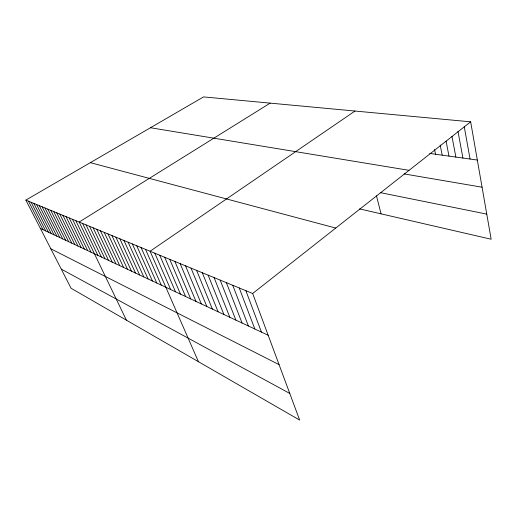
<?xml version="1.0" encoding="UTF-8"?>
<svg xmlns="http://www.w3.org/2000/svg" width="517" height="517" viewBox="0 0 517 517"><rect width="100%" height="100%" fill="white"/><g stroke="black" fill="none" stroke-linecap="round" stroke-linejoin="round"><path stroke-width="0.78" d="M470.657 121.825L203.556 96.912L25.85 200.098L252.664 293.482L470.657 121.825L491.15 239.229L359.599 208.9M355.011 111.039L150.079 251.243L198.45 361.719M270.171 103.122L79.159 222.045L126.4 320.165M429.692 153.439L477.327 160.044M150.466 127.738L409.057 170.339M404.184 173.925L482.07 187.206M380.835 192.738L486.768 214.109M90.326 162.655L335.746 228.062M40.397 228.443L268.174 335.262M50.834 248.8L279.07 364.627M61.264 269.124L289.766 393.431M25.85 200.098L71.081 288.26L299.66 420.088L252.664 293.482M28.461 201.171L43.047 229.69M33.799 203.368L48.469 232.236M31.11 202.263L45.742 230.957M36.52 204.493L51.241 233.529M39.286 205.63L54.046 234.847M42.084 206.781L56.889 236.179M47.816 209.139L62.699 238.906M44.927 207.957L59.778 237.536M50.744 210.348L65.672 240.302M53.71 211.569L68.683 241.71M56.728 212.81L71.74 243.145M59.785 214.07L74.842 244.599M62.893 215.35L77.983 246.073M69.252 217.967L84.42 249.091M66.047 216.649L81.182 247.572M72.503 219.305L87.709 250.635M75.805 220.669L91.05 252.206M82.565 223.447L97.887 255.411M86.029 224.876L101.39 257.052M89.551 226.323L104.945 258.713M93.125 227.797L108.551 260.406M96.757 229.296L112.221 262.132M100.453 230.815L115.944 263.877M104.208 232.359L119.737 265.654M108.027 233.936L123.582 267.457M111.911 235.532L127.499 269.292M115.866 237.161L131.473 271.16M119.879 238.815L135.519 273.054M123.97 240.495L139.635 274.986M128.132 242.208L143.816 276.944M132.365 243.953L148.075 278.941M136.675 245.73L152.405 280.97M141.063 247.533L156.806 283.038M145.529 249.375L161.291 285.145M154.848 253.214L170.642 289.526M159.721 255.217L175.522 291.814M164.677 257.259L180.491 294.147M169.738 259.34L185.558 296.519M174.895 261.466L190.715 298.942M180.162 263.631L195.982 301.411M185.532 265.841L201.346 303.925M191.006 268.097L206.819 306.491M196.602 270.397L212.403 309.108M202.309 272.75L218.096 311.777M208.138 275.154L223.906 314.504M214.09 277.603L229.839 317.289M220.177 280.104L235.894 320.126M226.388 282.663L242.079 323.028M232.74 285.281L248.393 325.988M239.235 287.956L254.842 329.012M245.872 290.69L261.434 332.101M376.499 195.865L381.055 213.844M434.558 149.497L435.527 154.247M440.174 145.025L442.197 155.171M446.081 141.167L448.982 156.115M451.974 136.449L455.884 157.071M457.991 131.421L462.909 158.047M464.24 126.665L470.056 159.036"/></g></svg>
